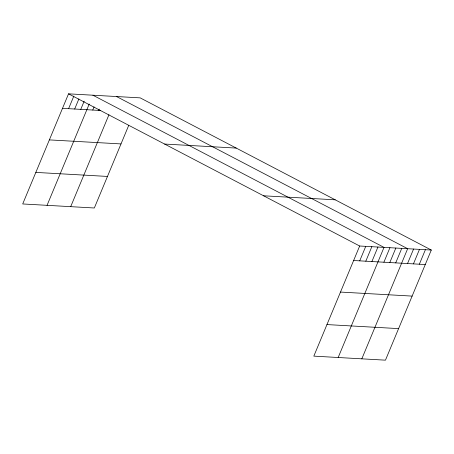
<?xml version="1.0" encoding="UTF-8"?>
<svg xmlns="http://www.w3.org/2000/svg" width="454" height="454" viewBox="0 0 454 454"><rect width="100%" height="100%" fill="white"/><g stroke="black" fill="none" stroke-linecap="round" stroke-linejoin="round"><path stroke-width="0.68" d="M431.3 250.041L359.664 246.011L313.822 356.135L385.463 360.164L431.3 250.041L140.178 97.865L68.537 93.836L22.7 203.959L94.336 207.989L128.732 125.361M68.594 108.682L73.843 96.072M74.683 109.022L78.883 98.932M80.772 109.363L84.183 101.168M47.057 205.327L89.222 104.034M92.769 110.038L94.08 106.889M98.677 110.373L99.205 109.113M70.699 206.661L108.954 114.748M359.716 260.857L365.754 246.352M365.805 261.198L371.843 246.698M371.894 261.544L377.932 247.038M338.179 357.502L384.022 247.379L92.894 95.204M383.891 262.219L389.929 247.714M389.804 262.548L395.837 248.049M395.712 262.883L401.75 248.378M361.821 358.836L407.658 248.713L116.536 96.537M407.533 263.547L413.571 249.047M413.441 263.882L419.479 249.377M419.354 264.211L425.392 249.711M62.504 108.336L100.652 110.487M164.609 144.054L236.25 148.083M49.367 139.894L121.008 143.924M35.838 172.401L107.473 176.436M263.592 195.793L335.228 199.822M353.626 260.511L425.262 264.546M340.489 292.07L412.13 296.099M326.959 324.576L398.595 328.611M68.537 93.836L359.664 246.011"/></g></svg>
